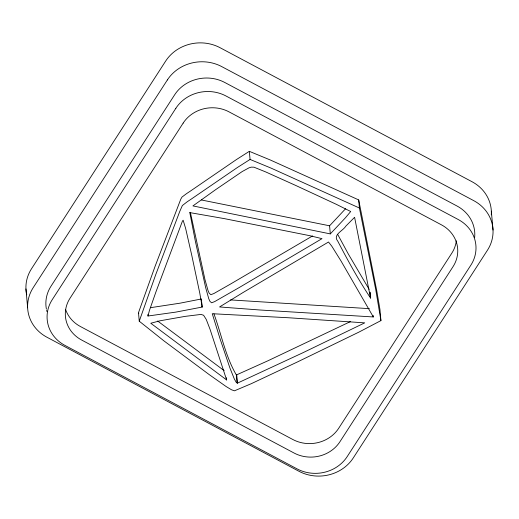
<?xml version="1.0" encoding="UTF-8"?>
<svg xmlns="http://www.w3.org/2000/svg" width="519" height="519" viewBox="0 0 519 519"><rect width="100%" height="100%" fill="white"/><g stroke="black" fill="none" stroke-linecap="round" stroke-linejoin="round"><path stroke-width="0.78" d="M380.927 320.606L375.769 289.732L359.408 208.015L358.687 199.919L270.354 160.008L249.341 151.334L236.651 159.417L189.857 191.453A118.572 108.406 -5.1 0 0 186.289 193.821L181.968 197.084L180.735 199.277L155.058 266.409L138.897 311.536L138.528 313.087L139.248 321.19L163.9 340.847L209.293 374.666L226.284 386.642L231.617 389.834L234.465 390.813L251.293 383.684L297.348 361.996L358.921 332.108L380.927 320.606L379.934 309.363L376.742 290.672L358.687 199.919M139.248 321.19L155.778 274.512L179.782 211.402L182.344 205.55L187.015 201.923A118.572 108.406 -5.1 0 1 190.577 199.556L237.371 167.52L250.067 159.437L271.074 168.111L359.408 208.015M370.54 298.049L354.594 217.286L345.816 226.154C342.949 231 332.316 234.698 337.843 241.29C347.873 260.655 358.538 279.949 370.54 298.049L370.015 292.158M345.55 208.761L329.584 225.797L330.305 233.894L192.925 205.92L215.56 189.714L242.217 171.542L249.062 167.799L251.274 167.137L253.947 167.183L265.65 171.906L295.986 185.575L336.39 204.35L350.701 211.518L345.433 217.785L330.305 233.894M312.561 235.931L230.605 284.003L213.912 293.514L210.889 294.688L209.235 293.287L208.054 290.646L204.947 279.527L190.454 212.764M350.487 321.559L267.895 360.796L236.366 374.978C225.447 356.384 221.386 334.152 213.958 313.898M237.462 383.119L302.525 352.926L364.734 322.857L288.583 317.758L212.258 313.723L220.017 338.654L229.898 367.926L234.348 379.019L236.177 382.25L237.462 383.119L236.742 375.016M201.463 298.957L179.957 303.193L150.315 307.709M202.189 307.06L175.792 312.114L147.986 316.013L149.466 310.343L155.992 291.756L182.409 221.172L183.129 220.218L185.627 228.392L191.796 255.452L199.77 293.099L202.189 307.06L201.794 302.635M369.366 308.662L230.546 299.917M373.323 316.96L259.98 309.999L219.55 306.956L243.223 292.411L328.508 242.016L331.764 246.149L341.061 261.063L373.323 316.96L373.193 315.487M329.584 225.797L201.469 199.984M201.644 306.457L202.267 306.716M226.628 379.953L150.77 323.246L160.137 320.768L185.153 316.369L201.028 314.417L203.597 315.26L206.264 319.477L210.052 329.312L226.628 379.953L226.427 377.748M224.182 370.657L157.62 321.002M138.528 313.087L138.826 313.463M369.126 289.317L348.353 254.07L337.85 234.705M491.337 211.142L493.024 230.047M370.196 292.722L370.657 297.88M249.341 151.334L250.067 159.437M236.366 374.978L237.092 383.08M201.528 299.69L201.664 301.163M147.857 314.54L147.986 316.013M25.95 288.914L27.637 307.819M46.97 311.575A36.57 33.437 -5.1 0 1 46.658 310.362M46.399 309.136A36.57 33.437 -5.1 0 1 51.024 286.177L174.656 94.782A36.57 33.437 -5.1 0 1 224.772 82.476L456.986 205.998A36.57 33.437 -5.1 0 1 474.658 237.449M456.344 240.79A33.456 30.589 -5.1 0 1 451.822 253.155L338.706 428.259A33.456 30.589 -5.1 0 1 292.859 439.522L80.406 326.516A33.456 30.589 -5.1 0 1 65.595 309.46M26.754 294.844A39.684 36.278 -5.1 0 1 31.523 268.745L165.678 61.06A39.684 36.278 -5.1 0 1 220.056 47.703L472.037 181.734A39.684 36.278 -5.1 0 1 491.292 214.84M189.805 212.602L195.339 241.134L205.667 287.623L208.774 298.749L209.961 301.39L211.609 302.785L214.632 301.617L239.629 287.305L321.988 238.656L309.882 235.71L224.325 218.622L189.805 212.602M167.365 79.958L33.21 287.649A39.684 36.278 -5.1 0 0 46.931 337.227L298.912 471.258A39.684 36.278 -5.1 0 0 353.29 457.907L487.451 250.216A39.684 36.278 -5.1 0 0 473.724 200.639L221.743 66.607A39.684 36.278 -5.1 0 0 167.365 79.958M175.863 108.283L52.231 299.677A36.57 33.437 -5.1 0 0 64.875 345.369L297.089 468.891A36.57 33.437 -5.1 0 0 347.205 456.584L470.843 265.19A36.57 33.437 -5.1 0 0 458.193 219.498L225.979 95.976A36.57 33.437 -5.1 0 0 175.863 108.283M183.155 123.107L70.039 298.211A33.456 30.589 -5.1 0 0 81.613 340.016L294.065 453.022A33.456 30.589 -5.1 0 0 339.913 441.766L453.029 266.656A33.456 30.589 -5.1 0 0 441.455 224.85L229.002 111.845A33.456 30.589 -5.1 0 0 183.155 123.107"/></g></svg>
